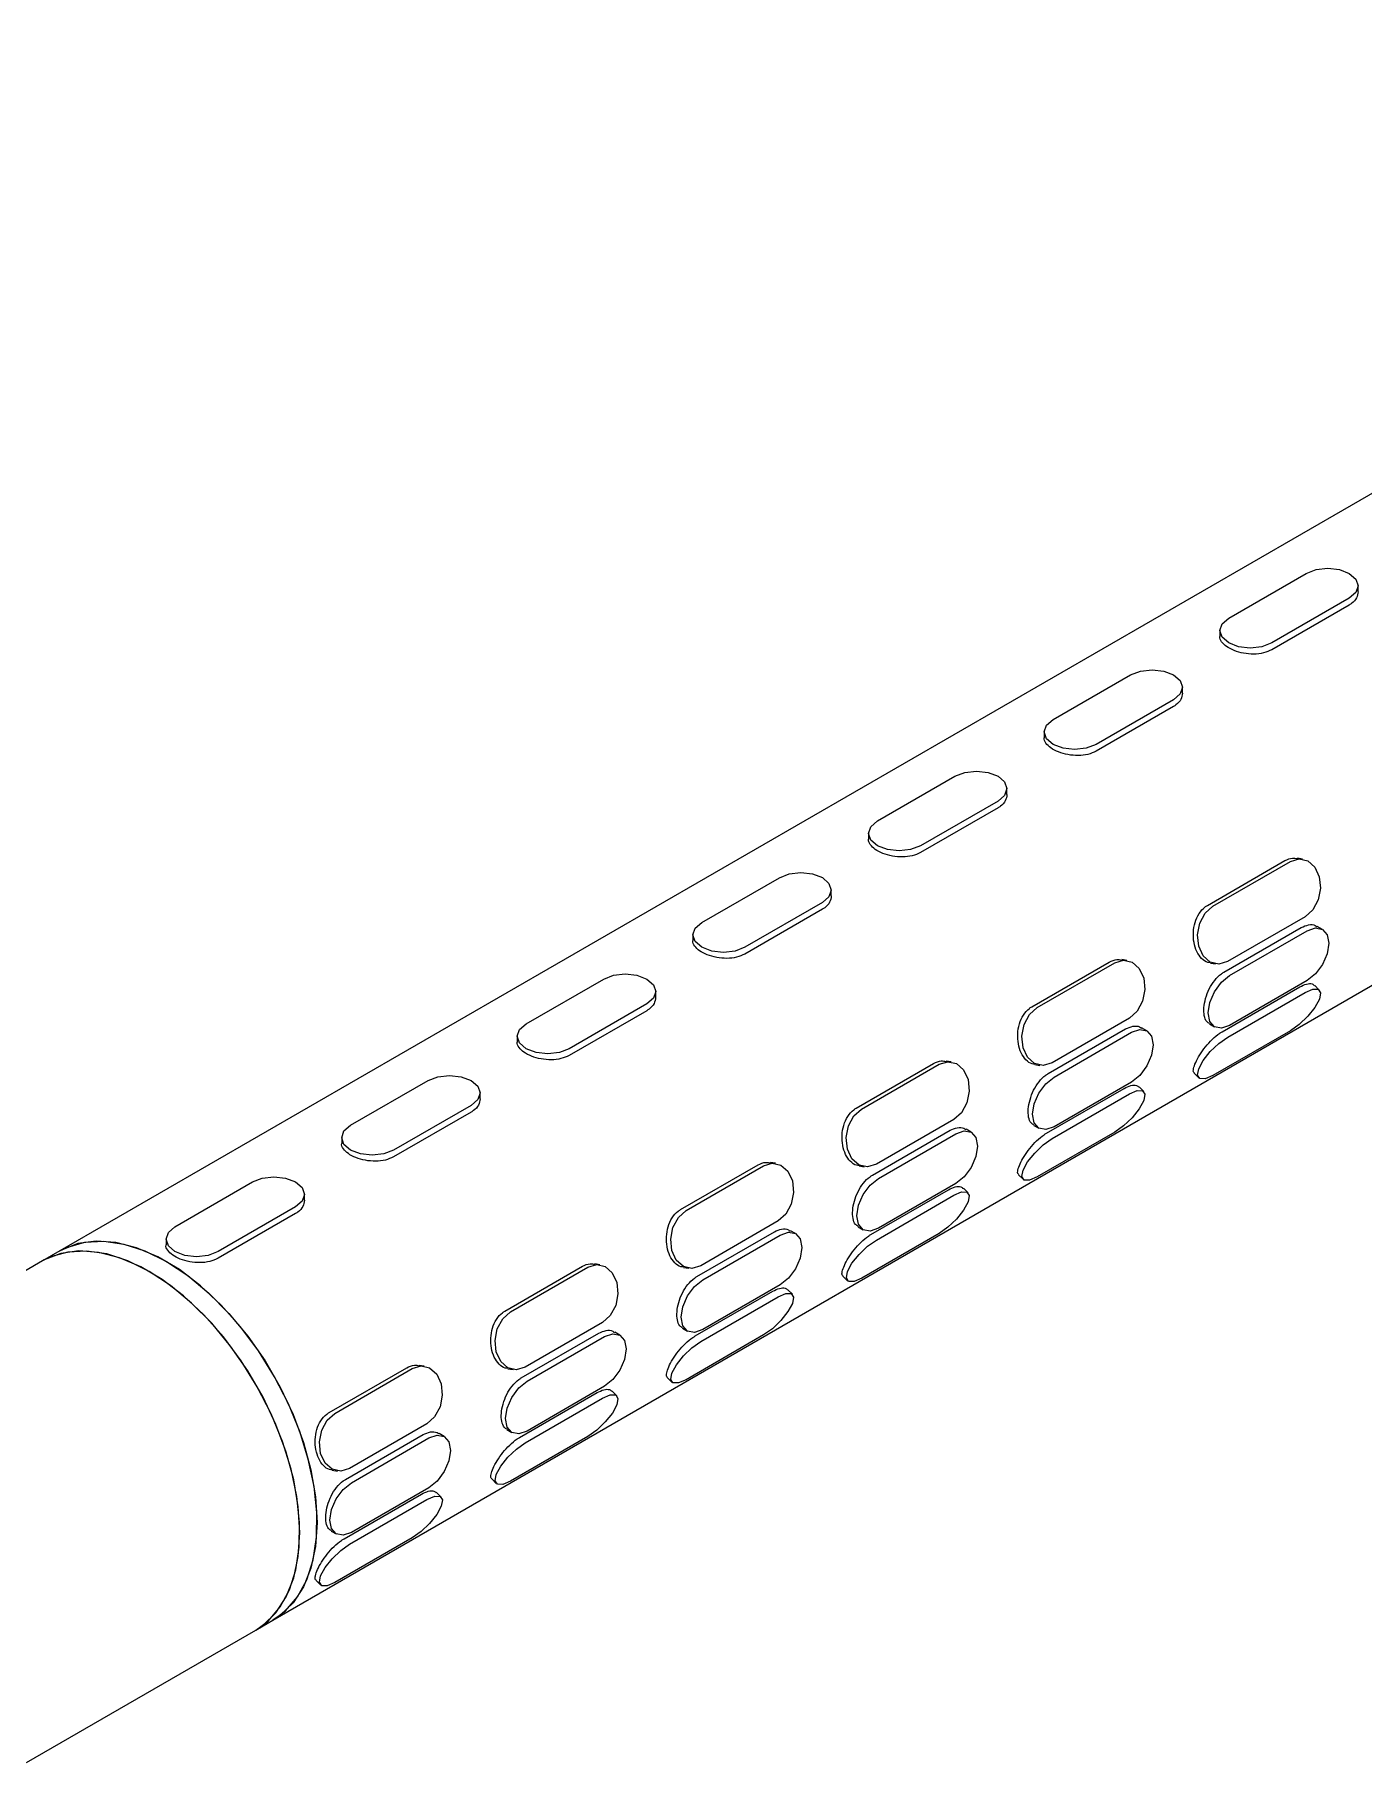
# Model space of a CAD drawing. Extents: x 72 to 1049, y 29 to 427.
# Drawn here: x 287.65 to 309.48, y 204.31 to 232.68 of the extents above; entities that cross this region are included whole.
import ezdxf

# ---------------------------------------------------------------- set-up
doc = ezdxf.new("R2010")
doc.units = 0
doc.header["$LTSCALE"] = 23.1
doc.header["$MEASUREMENT"] = 0
doc.layers.get('0').update_dxf_attribs({"linetype": 'CONTINUOUS'})

msp = doc.modelspace()

# ---------------------------------------------------------------- linework, layer by layer
at = {"color": 7, "linetype": 'Continuous', "lineweight": 25}
for p, q in [((322.66504, 232.67883), (288.06465, 212.70445)), ((291.56436, 206.64211), (326.16476, 226.61649)), ((307.26532, 223.09574), (308.53812, 223.83051)), ((309.39169, 223.53033), (309.39167, 223.6266)), ((309.24522, 223.42249), (307.97243, 222.68772)), ((309.24524, 223.31151), (307.97245, 222.57675)), ((307.11888, 222.89164), (307.1189, 222.79537)), ((304.38033, 221.43027), (305.65312, 222.16504)), ((306.50669, 221.86486), (306.50667, 221.96113)), ((306.36023, 221.75702), (305.08743, 221.02225)), ((306.36025, 221.64604), (305.08746, 220.91127)), ((304.23388, 221.22616), (304.2339, 221.1299)), ((301.49533, 219.7648), (302.76812, 220.49957)), ((303.6217, 220.19939), (303.62168, 220.29565)), ((303.47523, 220.09155), (302.20244, 219.35678)), ((303.47525, 219.98057), (302.20246, 219.2458)), ((301.34889, 219.56069), (301.3489, 219.46442)), ((306.91504, 218.37921), (308.18783, 219.11398)), ((307.00533, 218.36506), (308.27812, 219.09983)), ((308.47652, 219.14033), (308.39285, 219.15344)), ((298.61034, 218.09933), (299.88313, 218.83409)), ((300.7367, 218.53391), (300.73668, 218.63018)), ((300.59023, 218.42607), (299.31744, 217.69131)), ((300.59026, 218.31509), (299.31746, 217.58033)), ((307.18387, 217.28128), (308.45666, 218.01605)), ((308.52012, 218.19289), (307.24732, 217.45813)), ((307.27996, 217.22583), (308.55275, 217.9606)), ((308.80273, 217.98535), (308.7193, 218.03349)), ((298.46389, 217.89522), (298.46391, 217.79895)), ((304.03004, 216.71374), (305.30283, 217.4485)), ((304.12033, 216.69959), (305.39313, 217.43436)), ((305.59152, 217.47486), (305.50785, 217.48797)), ((306.96525, 217.43073), (307.04893, 217.41762)), ((295.72534, 216.43385), (296.99813, 217.16862)), ((308.55291, 217.14396), (307.28012, 216.4092)), ((308.75259, 216.9894), (308.67705, 217.06473)), ((297.8517, 216.86844), (297.85169, 216.96471)), ((307.15726, 216.30458), (308.43005, 217.03934)), ((307.24757, 216.21452), (308.52036, 216.94928)), ((297.70524, 216.7606), (296.43245, 216.02583)), ((297.70526, 216.64962), (296.43247, 215.91485)), ((305.63512, 216.52742), (304.36233, 215.79265)), ((295.57889, 216.22975), (295.57891, 216.13348)), ((304.29887, 215.61581), (305.57166, 216.35057)), ((304.39497, 215.56036), (305.66776, 216.29512)), ((305.91773, 216.31988), (305.8343, 216.36802)), ((306.94672, 216.43258), (307.03015, 216.38444)), ((308.27867, 216.32145), (307.00587, 215.58668)), ((301.14505, 215.04826), (302.41784, 215.78303)), ((301.23534, 215.03412), (302.50813, 215.76888)), ((302.70653, 215.80939), (302.62286, 215.8225)), ((304.08026, 215.76526), (304.16393, 215.75215)), ((292.84034, 214.76838), (294.11314, 215.50315)), ((304.27227, 214.6391), (305.54506, 215.37387)), ((305.66792, 215.47849), (304.39513, 214.74372)), ((305.86759, 215.32393), (305.79206, 215.39925)), ((306.69811, 215.62189), (306.77365, 215.54657)), ((294.82024, 215.09513), (293.54745, 214.36036)), ((294.96671, 215.20297), (294.96669, 215.29924)), ((304.36257, 214.54904), (305.63536, 215.28381)), ((294.82027, 214.98415), (293.54747, 214.24938)), ((302.75013, 214.86195), (301.47733, 214.12718)), ((292.6939, 214.56427), (292.69392, 214.46801)), ((301.41388, 213.95033), (302.68667, 214.6851)), ((301.50997, 213.89488), (302.78276, 214.62965)), ((303.03274, 214.65441), (302.94931, 214.70255)), ((304.06172, 214.76711), (304.14515, 214.71897)), ((305.39367, 214.65598), (304.12088, 213.92121)), ((298.26005, 213.38279), (299.53284, 214.11756)), ((298.35034, 213.36864), (299.62313, 214.10341)), ((299.82153, 214.14392), (299.73786, 214.15703)), ((301.19526, 214.09979), (301.27893, 214.08668)), ((303.81312, 213.95642), (303.88865, 213.88109)), ((289.95535, 213.10291), (291.22814, 213.83768)), ((301.38727, 212.97363), (302.66006, 213.7084)), ((302.78292, 213.81302), (301.51013, 213.07825)), ((302.9826, 213.65845), (302.90706, 213.73378)), ((291.93525, 213.42966), (290.66246, 212.69489)), ((292.08171, 213.5375), (292.08169, 213.63376)), ((301.47758, 212.88357), (302.75037, 213.61834)), ((291.93527, 213.31868), (290.66248, 212.58391)), ((299.86513, 213.19648), (298.59234, 212.46171)), ((301.17673, 213.10163), (301.26016, 213.05349)), ((289.8089, 212.8988), (289.80892, 212.80253)), ((298.52888, 212.28486), (299.80167, 213.01963)), ((298.62497, 212.22941), (299.89777, 212.96418)), ((300.14774, 212.98894), (300.06431, 213.03708)), ((302.50867, 212.9905), (301.23588, 212.25574)), ((287.7818, 212.54117), (276.75094, 206.17318)), ((288.06465, 212.70445), (287.7818, 212.54117)), ((295.37505, 211.71732), (296.64785, 212.45209)), ((295.46535, 211.70317), (296.73814, 212.43794)), ((296.93654, 212.47844), (296.85287, 212.49155)), ((298.31027, 212.43431), (298.39394, 212.4212)), ((300.92812, 212.29095), (301.00366, 212.21562)), ((298.50227, 211.30816), (299.77507, 212.04293)), ((298.59258, 211.2181), (299.86537, 211.95286)), ((299.89793, 212.14755), (298.62513, 211.41278)), ((300.0976, 211.99298), (300.02207, 212.06831)), ((296.98013, 211.531), (295.70734, 210.79624)), ((298.29173, 211.43616), (298.37516, 211.38802)), ((295.64388, 210.61939), (296.91668, 211.35416)), ((295.73998, 210.56394), (297.01277, 211.29871)), ((297.26275, 211.32346), (297.17932, 211.3716)), ((299.62368, 211.32503), (298.35089, 210.59026)), ((294.05154, 210.81297), (293.96787, 210.82608)), ((292.49006, 210.05185), (293.76285, 210.78661)), ((292.58035, 210.0377), (293.85314, 210.77247)), ((295.42527, 210.76884), (295.50894, 210.75573)), ((298.04313, 210.62548), (298.11866, 210.55015)), ((295.61728, 209.64269), (296.89007, 210.37745)), ((295.70759, 209.55262), (296.98038, 210.28739)), ((297.01293, 210.48207), (295.74014, 209.74731)), ((297.2126, 210.32751), (297.13707, 210.40284)), ((292.75889, 208.95392), (294.03168, 209.68868)), ((294.09514, 209.86553), (292.82235, 209.13076)), ((294.37775, 209.65799), (294.29432, 209.70613)), ((295.40674, 209.77069), (295.49016, 209.72255)), ((292.85498, 208.89847), (294.12778, 209.63323)), ((296.73868, 209.65956), (295.46589, 208.92479)), ((292.54028, 209.10337), (292.62395, 209.09026)), ((295.15813, 208.96), (295.23366, 208.88468)), ((292.73228, 207.97721), (294.00508, 208.71198)), ((292.82259, 207.88715), (294.09538, 208.62192)), ((294.12794, 208.8166), (292.85514, 208.08183)), ((294.32761, 208.66204), (294.25208, 208.73736)), ((292.52174, 208.10522), (292.60517, 208.05708)), ((293.85369, 207.99409), (292.5809, 207.25932)), ((292.27314, 207.29453), (292.34867, 207.2192)), ((291.28152, 206.47882), (291.56436, 206.64211)), ((287.51623, 204.30517), (291.28152, 206.47882))]:
    msp.add_line(p, q, dxfattribs=at)
at = {"color": 7, "linetype": 'Continuous', "lineweight": 25, "flags": 128}
for points in [[(308.53812, 223.83051), (308.70033, 223.89309), (308.89167, 223.91508), (309.08301, 223.89314), (309.24522, 223.8306), (309.35361, 223.737), (309.39167, 223.62657), (309.35361, 223.51613), (309.24522, 223.42249)], [(307.97243, 222.68772), (307.81022, 222.62515), (307.61888, 222.60316), (307.42753, 222.6251), (307.26532, 222.68763), (307.15694, 222.78124), (307.11888, 222.89167), (307.15694, 223.00211), (307.26532, 223.09574)], [(305.65312, 222.16504), (305.81533, 222.22762), (306.00667, 222.24961), (306.19801, 222.22767), (306.36023, 222.16513), (306.46861, 222.07152), (306.50667, 221.96109), (306.46861, 221.85065), (306.36023, 221.75702)], [(305.08743, 221.02225), (304.92522, 220.95967), (304.73388, 220.93768), (304.54254, 220.95962), (304.38033, 221.02216), (304.27194, 221.11577), (304.23388, 221.2262), (304.27194, 221.33664), (304.38033, 221.43027)], [(302.76812, 220.49957), (302.93034, 220.56214), (303.12168, 220.58413), (303.31302, 220.56219), (303.47523, 220.49966), (303.58362, 220.40605), (303.62168, 220.29562), (303.58362, 220.18518), (303.47523, 220.09155)], [(302.20244, 219.35678), (302.04023, 219.2942), (301.84889, 219.27221), (301.65754, 219.29415), (301.49533, 219.35669), (301.38695, 219.45029), (301.34889, 219.56072), (301.38695, 219.67116), (301.49533, 219.7648)], [(308.27812, 219.09983), (308.42263, 219.14342), (308.56356, 219.11133), (308.67946, 219.00846), (308.75267, 218.85046), (308.77206, 218.66139), (308.73468, 218.47003), (308.64621, 218.30552), (308.52012, 218.19289)], [(299.88313, 218.83409), (300.04534, 218.89667), (300.23668, 218.91866), (300.42802, 218.89672), (300.59023, 218.83419), (300.69862, 218.74058), (300.73668, 218.63015), (300.69862, 218.51971), (300.59023, 218.42607)], [(307.24732, 217.45813), (307.10281, 217.41454), (306.96188, 217.44662), (306.84599, 217.54949), (306.77277, 217.70749), (306.75338, 217.89656), (306.79077, 218.08792), (306.87924, 218.25244), (307.00533, 218.36506)], [(299.31744, 217.69131), (299.15523, 217.62873), (298.96389, 217.60674), (298.77255, 217.62868), (298.61034, 217.69121), (298.50195, 217.78482), (298.46389, 217.89525), (298.50195, 218.00569), (298.61034, 218.09933)], [(308.55275, 217.9606), (308.68806, 218.00762), (308.80278, 217.98533), (308.87944, 217.8971), (308.90639, 217.75638), (308.8795, 217.58459), (308.80289, 217.40788), (308.68821, 217.25315), (308.55291, 217.14396)], [(305.39313, 217.43436), (305.53764, 217.47794), (305.67857, 217.44586), (305.79446, 217.34299), (305.86768, 217.18499), (305.88707, 216.99592), (305.84968, 216.80456), (305.76121, 216.64005), (305.63512, 216.52742)], [(296.99813, 217.16862), (297.16034, 217.2312), (297.35169, 217.25319), (297.54303, 217.23125), (297.70524, 217.16871), (297.81363, 217.07511), (297.85169, 216.96468), (297.81363, 216.85424), (297.70524, 216.7606)], [(307.28012, 216.4092), (307.14482, 216.36217), (307.0301, 216.38447), (306.95343, 216.47269), (306.92649, 216.61341), (306.95337, 216.7852), (307.02998, 216.96191), (307.14467, 217.11664), (307.27996, 217.22583)], [(308.52036, 216.94928), (308.64646, 217.00349), (308.73496, 217.00166), (308.7724, 216.94406), (308.75307, 216.83947), (308.67991, 216.7038), (308.56406, 216.55771), (308.42316, 216.42345), (308.27867, 216.32145)], [(304.36233, 215.79265), (304.21782, 215.74907), (304.07689, 215.78115), (303.96099, 215.88402), (303.88778, 216.04202), (303.86839, 216.23109), (303.90577, 216.42245), (303.99424, 216.58696), (304.12033, 216.69959)], [(296.43245, 216.02583), (296.27024, 215.96326), (296.07889, 215.94127), (295.88755, 215.96321), (295.72534, 216.02574), (295.61695, 216.11935), (295.57889, 216.22978), (295.61695, 216.34022), (295.72534, 216.43385)], [(305.66776, 216.29512), (305.80306, 216.34215), (305.91778, 216.31985), (305.99445, 216.23163), (306.02139, 216.09091), (305.99451, 215.91912), (305.91789, 215.74241), (305.80321, 215.58768), (305.66792, 215.47849)], [(307.00587, 215.58668), (306.87977, 215.53247), (306.79127, 215.5343), (306.75383, 215.5919), (306.77317, 215.6965), (306.84633, 215.83216), (306.96217, 215.97825), (307.10307, 216.11251), (307.24757, 216.21452)], [(302.50813, 215.76888), (302.65264, 215.81247), (302.79357, 215.78039), (302.90946, 215.67752), (302.98268, 215.51952), (303.00207, 215.33045), (302.96469, 215.13909), (302.87621, 214.97457), (302.75013, 214.86195)], [(294.11314, 215.50315), (294.27535, 215.56573), (294.46669, 215.58772), (294.65803, 215.56578), (294.82024, 215.50324), (294.92863, 215.40963), (294.96669, 215.2992), (294.92863, 215.18876), (294.82024, 215.09513)], [(304.39513, 214.74372), (304.25982, 214.6967), (304.1451, 214.71899), (304.06844, 214.80722), (304.04149, 214.94794), (304.06837, 215.11973), (304.14499, 215.29644), (304.25967, 215.45117), (304.39497, 215.56036)], [(305.63536, 215.28381), (305.76146, 215.33802), (305.84997, 215.33619), (305.8874, 215.27859), (305.86807, 215.174), (305.79491, 215.03833), (305.67907, 214.89224), (305.53817, 214.75798), (305.39367, 214.65598)], [(301.47733, 214.12718), (301.33282, 214.08359), (301.19189, 214.11568), (301.076, 214.21855), (301.00278, 214.37655), (300.98339, 214.56562), (301.02078, 214.75698), (301.10925, 214.92149), (301.23534, 215.03412)], [(293.54745, 214.36036), (293.38524, 214.29778), (293.1939, 214.27579), (293.00256, 214.29773), (292.84034, 214.36027), (292.73196, 214.45388), (292.6939, 214.56431), (292.73196, 214.67474), (292.84034, 214.76838)], [(302.78276, 214.62965), (302.91807, 214.67668), (303.03279, 214.65438), (303.10945, 214.56616), (303.1364, 214.42544), (303.10951, 214.25364), (303.0329, 214.07693), (302.91822, 213.92221), (302.78292, 213.81302)], [(304.12088, 213.92121), (303.99478, 213.867), (303.90627, 213.86883), (303.86884, 213.92643), (303.88817, 214.03102), (303.96133, 214.16669), (304.07718, 214.31278), (304.21807, 214.44704), (304.36257, 214.54904)], [(299.62313, 214.10341), (299.76764, 214.147), (299.90857, 214.11492), (300.02447, 214.01204), (300.09769, 213.85405), (300.11708, 213.66498), (300.07969, 213.47362), (299.99122, 213.3091), (299.86513, 213.19648)], [(291.22814, 213.83768), (291.39035, 213.90025), (291.58169, 213.92224), (291.77304, 213.9003), (291.93525, 213.83777), (292.04363, 213.74416), (292.08169, 213.63373), (292.04363, 213.52329), (291.93525, 213.42966)], [(301.51013, 213.07825), (301.37482, 213.03123), (301.26011, 213.05352), (301.18344, 213.14175), (301.1565, 213.28247), (301.18338, 213.45426), (301.25999, 213.63097), (301.37468, 213.7857), (301.50997, 213.89488)], [(302.75037, 213.61834), (302.87647, 213.67255), (302.96497, 213.67072), (303.00241, 213.61312), (302.98308, 213.50852), (302.90992, 213.37286), (302.79407, 213.22677), (302.65317, 213.09251), (302.50867, 212.9905)], [(290.66246, 212.69489), (290.50024, 212.63231), (290.3089, 212.61032), (290.11756, 212.63226), (289.95535, 212.6948), (289.84696, 212.7884), (289.8089, 212.89883), (289.84696, 213.00927), (289.95535, 213.10291)], [(298.59234, 212.46171), (298.44783, 212.41812), (298.3069, 212.4502), (298.191, 212.55308), (298.11779, 212.71107), (298.0984, 212.90015), (298.13578, 213.0915), (298.22425, 213.25602), (298.35034, 213.36864)], [(291.56436, 206.64211), (291.7732, 206.79564), (291.96856, 207.02254), (292.12006, 207.3034), (292.22463, 207.6325), (292.28014, 208.00315), (292.28545, 208.4078), (292.24046, 208.83821), (292.14609, 209.28561), (292.00425, 209.74091), (291.81783, 210.19483), (291.59064, 210.63814), (291.32728, 211.0618), (291.03313, 211.4572), (290.71417, 211.81628), (290.3769, 212.13174), (290.02818, 212.39714), (289.67511, 212.6071), (289.32488, 212.75734), (288.98461, 212.84479), (288.66124, 212.86768), (288.36134, 212.82554), (288.09103, 212.71923), (288.06465, 212.70445)], [(288.06465, 212.70445), (288.19338, 212.76856), (288.47601, 212.84983), (288.78589, 212.86644), (289.11671, 212.81805), (289.46174, 212.70564), (289.81394, 212.53149), (290.16616, 212.29916), (290.51122, 212.01338), (290.84209, 211.67996), (291.15205, 211.30569), (291.43478, 210.89819), (291.68452, 210.46575), (291.8962, 210.01718), (292.0655, 209.56161), (292.18897, 209.10831), (292.26411, 208.66651), (292.28938, 208.24521), (292.26427, 207.85298), (292.18929, 207.4978), (292.06596, 207.18691), (291.8968, 206.92664), (291.68526, 206.72228), (291.56436, 206.64211)], [(299.89777, 212.96418), (300.03307, 213.0112), (300.14779, 212.98891), (300.22446, 212.90068), (300.2514, 212.75996), (300.22452, 212.58817), (300.1479, 212.41146), (300.03322, 212.25673), (299.89793, 212.14755)], [(301.23588, 212.25574), (301.10978, 212.20153), (301.02128, 212.20336), (300.98384, 212.26096), (301.00318, 212.36555), (301.07634, 212.50122), (301.19218, 212.6473), (301.33308, 212.78157), (301.47758, 212.88357)], [(291.28152, 206.47882), (291.49036, 206.63236), (291.68571, 206.85926), (291.83722, 207.14012), (291.94179, 207.46922), (291.99729, 207.83987), (292.00261, 208.24452), (291.95762, 208.67492), (291.86324, 209.12233), (291.72141, 209.57763), (291.53499, 210.03155), (291.30779, 210.47486), (291.04444, 210.89852), (290.75029, 211.29392), (290.43133, 211.653), (290.09406, 211.96845), (289.74534, 212.23386), (289.39227, 212.44382), (289.04203, 212.59406), (288.70177, 212.68151), (288.3784, 212.7044), (288.0785, 212.66226), (287.80819, 212.55595), (287.7818, 212.54117)], [(292.00653, 208.08128), (291.98134, 208.50254), (291.90629, 208.94431), (291.78289, 209.3976), (291.61366, 209.85318), (291.40205, 210.30177), (291.15236, 210.73424), (290.86968, 211.14179), (290.55976, 211.51612), (290.22891, 211.84961), (289.88387, 212.13547), (289.53166, 212.36789), (289.17945, 212.54213), (288.83441, 212.65464), (288.50356, 212.70313), (288.19364, 212.68663), (287.91096, 212.60545), (287.7818, 212.54117)], [(296.73814, 212.43794), (296.88265, 212.48153), (297.02358, 212.44944), (297.13947, 212.34657), (297.21269, 212.18857), (297.23208, 211.9995), (297.19469, 211.80814), (297.10622, 211.64363), (296.98013, 211.531)], [(298.62513, 211.41278), (298.48983, 211.36575), (298.37511, 211.38805), (298.29844, 211.47627), (298.2715, 211.61699), (298.29838, 211.78879), (298.375, 211.9655), (298.48968, 212.12022), (298.62497, 212.22941)], [(299.86537, 211.95286), (299.99147, 212.00708), (300.07998, 212.00524), (300.11741, 211.94764), (300.09808, 211.84305), (300.02492, 211.70738), (299.90907, 211.5613), (299.76818, 211.42703), (299.62368, 211.32503)], [(295.70734, 210.79624), (295.56283, 210.75265), (295.4219, 210.78473), (295.30601, 210.8876), (295.23279, 211.0456), (295.2134, 211.23467), (295.25079, 211.42603), (295.33926, 211.59055), (295.46535, 211.70317)], [(297.01277, 211.29871), (297.14808, 211.34573), (297.26279, 211.32344), (297.33946, 211.23521), (297.3664, 211.09449), (297.33952, 210.9227), (297.26291, 210.74599), (297.14822, 210.59126), (297.01293, 210.48207)], [(298.35089, 210.59026), (298.22479, 210.53605), (298.13628, 210.53789), (298.09885, 210.59548), (298.11818, 210.70008), (298.19134, 210.83575), (298.30719, 210.98183), (298.44808, 211.1161), (298.59258, 211.2181)], [(293.85314, 210.77247), (293.99765, 210.81605), (294.13858, 210.78397), (294.25448, 210.6811), (294.32769, 210.5231), (294.34709, 210.33403), (294.3097, 210.14267), (294.22123, 209.97816), (294.09514, 209.86553)], [(295.74014, 209.74731), (295.60483, 209.70028), (295.49012, 209.72258), (295.41345, 209.8108), (295.38651, 209.95152), (295.41339, 210.12331), (295.49, 210.30002), (295.60469, 210.45475), (295.73998, 210.56394)], [(296.98038, 210.28739), (297.10648, 210.3416), (297.19498, 210.33977), (297.23242, 210.28217), (297.21308, 210.17758), (297.13992, 210.04191), (297.02408, 209.89582), (296.88318, 209.76156), (296.73868, 209.65956)], [(292.82235, 209.13076), (292.67784, 209.08718), (292.53691, 209.11926), (292.42101, 209.22213), (292.34779, 209.38013), (292.3284, 209.5692), (292.36579, 209.76056), (292.45426, 209.92507), (292.58035, 210.0377)], [(294.12778, 209.63323), (294.26308, 209.68026), (294.3778, 209.65796), (294.45447, 209.56974), (294.48141, 209.42902), (294.45453, 209.25723), (294.37791, 209.08052), (294.26323, 208.92579), (294.12794, 208.8166)], [(295.46589, 208.92479), (295.33979, 208.87058), (295.25129, 208.87241), (295.21385, 208.93001), (295.23318, 209.03461), (295.30634, 209.17027), (295.42219, 209.31636), (295.56309, 209.45062), (295.70759, 209.55262)], [(292.85514, 208.08183), (292.71984, 208.03481), (292.60512, 208.0571), (292.52845, 208.14533), (292.50151, 208.28605), (292.52839, 208.45784), (292.60501, 208.63455), (292.71969, 208.78928), (292.85498, 208.89847)], [(294.09538, 208.62192), (294.22148, 208.67613), (294.30999, 208.6743), (294.34742, 208.6167), (294.32809, 208.5121), (294.25493, 208.37644), (294.13908, 208.23035), (293.99819, 208.09609), (293.85369, 207.99409)], [(291.28152, 206.47882), (291.40205, 206.55872), (291.61366, 206.76299), (291.78289, 207.02318), (291.90629, 207.33399), (291.98134, 207.6891), (292.00653, 208.08128)], [(292.5809, 207.25932), (292.4548, 207.20511), (292.36629, 207.20694), (292.32886, 207.26454), (292.34819, 207.36913), (292.42135, 207.5048), (292.53719, 207.65089), (292.67809, 207.78515), (292.82259, 207.88715)]]:
    msp.add_lwpolyline(points, dxfattribs=at)
at = {"color": 7, "linetype": 'Continuous', "lineweight": 25}
for points, knots in [([(309.39123, 223.53037), (309.38605, 223.49525), (309.37559, 223.42439), (309.30952, 223.35186), (309.25829, 223.3197), (309.24524, 223.31151)], [0, 0, 0, 0, 0.42287365, 0.85304455, 1, 1, 1, 1]), ([(307.97245, 222.57675), (307.92905, 222.55682), (307.84226, 222.51698), (307.67668, 222.50012), (307.50688, 222.51521), (307.34888, 222.56028), (307.22003, 222.62706), (307.14281, 222.70715), (307.1099, 222.76581), (307.1192, 222.79485), (307.11935, 222.79533)], [0, 0, 0, 0, 0.14219434, 0.28435336, 0.42742746, 0.57111197, 0.71380958, 0.85547733, 0.99764592, 1, 1, 1, 1]), ([(306.50624, 221.8649), (306.50105, 221.82977), (306.4906, 221.75891), (306.42453, 221.68639), (306.37329, 221.65423), (306.36025, 221.64604)], [0, 0, 0, 0, 0.42287365, 0.85304455, 1, 1, 1, 1]), ([(305.08746, 220.91127), (305.04406, 220.89135), (304.95727, 220.8515), (304.79168, 220.83465), (304.62188, 220.84974), (304.46388, 220.89481), (304.33503, 220.96159), (304.25782, 221.04168), (304.2249, 221.10034), (304.2342, 221.12938), (304.23436, 221.12985)], [0, 0, 0, 0, 0.14219434, 0.28435336, 0.42742746, 0.57111197, 0.71380958, 0.85547733, 0.99764592, 1, 1, 1, 1]), ([(303.62124, 220.19943), (303.61606, 220.1643), (303.6056, 220.09344), (303.53953, 220.02092), (303.4883, 219.98876), (303.47525, 219.98057)], [0, 0, 0, 0, 0.42287365, 0.85304455, 1, 1, 1, 1]), ([(302.20246, 219.2458), (302.15906, 219.22588), (302.07227, 219.18603), (301.90668, 219.16917), (301.73689, 219.18427), (301.57889, 219.22933), (301.45004, 219.29611), (301.37282, 219.3762), (301.3399, 219.43487), (301.34921, 219.46391), (301.34936, 219.46438)], [0, 0, 0, 0, 0.14219434, 0.28435336, 0.42742746, 0.57111197, 0.71380958, 0.85547733, 0.99764592, 1, 1, 1, 1]), ([(308.18783, 219.11398), (308.22935, 219.13359), (308.29606, 219.16512), (308.36569, 219.15185), (308.39199, 219.14683)], [0, 0, 0, 0, 0.6223167, 1, 1, 1, 1]), ([(300.73624, 218.53396), (300.73106, 218.49883), (300.7206, 218.42797), (300.65453, 218.35544), (300.6033, 218.32328), (300.59026, 218.31509)], [0, 0, 0, 0, 0.42287365, 0.85304455, 1, 1, 1, 1]), ([(306.96611, 217.43734), (306.9507, 217.43806), (306.89583, 217.44061), (306.81523, 217.50243), (306.73595, 217.61505), (306.68889, 217.76627), (306.6779, 217.93401), (306.70539, 218.10138), (306.77137, 218.24905), (306.84932, 218.33753), (306.9017, 218.37075), (306.91504, 218.37921)], [0, 0, 0, 0, 0.050547497, 0.180011385, 0.310027609, 0.439150818, 0.567342125, 0.695986641, 0.82577524, 0.955636617, 1, 1, 1, 1]), ([(308.45666, 218.01605), (308.49638, 218.03346), (308.5758, 218.06827), (308.6687, 218.06502), (308.70633, 218.03561), (308.71596, 218.02809)], [0, 0, 0, 0, 0.42677828, 0.85345053, 1, 1, 1, 1]), ([(299.31746, 217.58033), (299.27406, 217.5604), (299.18728, 217.52056), (299.02169, 217.5037), (298.85189, 217.5188), (298.69389, 217.56386), (298.56504, 217.63064), (298.48782, 217.71073), (298.45491, 217.7694), (298.46421, 217.79843), (298.46436, 217.79891)], [0, 0, 0, 0, 0.14219434, 0.28435336, 0.42742746, 0.57111197, 0.71380958, 0.85547733, 0.99764592, 1, 1, 1, 1]), ([(305.30283, 217.4485), (305.34435, 217.46812), (305.41107, 217.49964), (305.4807, 217.48637), (305.507, 217.48136)], [0, 0, 0, 0, 0.6223167, 1, 1, 1, 1]), ([(306.95006, 216.43798), (306.93335, 216.44746), (306.89118, 216.47139), (306.85853, 216.56362), (306.85173, 216.69676), (306.88024, 216.85237), (306.9408, 217.01066), (307.03024, 217.1531), (307.11736, 217.23976), (307.17037, 217.27285), (307.18387, 217.28128)], [0, 0, 0, 0, 0.09420531, 0.23782682, 0.38046187, 0.5220675, 0.66417377, 0.80754384, 0.9509943, 1, 1, 1, 1]), ([(308.43005, 217.03934), (308.46852, 217.05793), (308.54545, 217.09508), (308.63246, 217.09857), (308.66111, 217.07168), (308.67303, 217.06049)], [0, 0, 0, 0, 0.368730276, 0.73736895, 1, 1, 1, 1]), ([(297.85125, 216.86848), (297.84607, 216.83336), (297.83561, 216.76249), (297.76954, 216.68997), (297.71831, 216.65781), (297.70526, 216.64962)], [0, 0, 0, 0, 0.42287365, 0.85304455, 1, 1, 1, 1]), ([(304.08112, 215.77187), (304.06571, 215.77259), (304.01084, 215.77514), (303.93024, 215.83695), (303.85095, 215.94957), (303.80389, 216.1008), (303.7929, 216.26854), (303.82039, 216.43591), (303.88638, 216.58358), (303.96433, 216.67206), (304.0167, 216.70528), (304.03004, 216.71374)], [0, 0, 0, 0, 0.0505475, 0.18001138, 0.31002761, 0.43915082, 0.56734213, 0.69598664, 0.82577524, 0.95563662, 1, 1, 1, 1]), ([(305.57166, 216.35057), (305.61138, 216.36798), (305.6908, 216.4028), (305.7837, 216.39955), (305.82134, 216.37014), (305.83096, 216.36262)], [0, 0, 0, 0, 0.42677828, 0.85345053, 1, 1, 1, 1]), ([(306.70214, 215.62613), (306.69775, 215.62813), (306.67825, 215.63702), (306.68291, 215.69463), (306.71592, 215.79429), (306.78459, 215.92101), (306.87921, 216.056), (306.99316, 216.18283), (307.08993, 216.26357), (307.1436, 216.29625), (307.15726, 216.30458)], [0, 0, 0, 0, 0.04408822, 0.19565623, 0.34618319, 0.49562378, 0.6455927, 0.79689535, 0.94828284, 1, 1, 1, 1]), ([(296.43247, 215.91485), (296.38907, 215.89493), (296.30228, 215.85509), (296.13669, 215.83823), (295.96689, 215.85332), (295.8089, 215.89839), (295.68005, 215.96517), (295.60283, 216.04526), (295.56991, 216.10392), (295.57922, 216.13296), (295.57937, 216.13343)], [0, 0, 0, 0, 0.14219434, 0.28435336, 0.42742746, 0.57111197, 0.71380958, 0.85547733, 0.99764592, 1, 1, 1, 1]), ([(302.41784, 215.78303), (302.45936, 215.80265), (302.52607, 215.83417), (302.5957, 215.8209), (302.622, 215.81589)], [0, 0, 0, 0, 0.6223167, 1, 1, 1, 1]), ([(304.06507, 214.77251), (304.04836, 214.78199), (304.00618, 214.80592), (303.97353, 214.89815), (303.96674, 215.03129), (303.99524, 215.1869), (304.0558, 215.34519), (304.14525, 215.48762), (304.23237, 215.57429), (304.28537, 215.60738), (304.29887, 215.61581)], [0, 0, 0, 0, 0.09420531, 0.23782682, 0.38046187, 0.5220675, 0.66417377, 0.80754384, 0.9509943, 1, 1, 1, 1]), ([(305.54506, 215.37387), (305.58353, 215.39245), (305.66045, 215.42961), (305.74747, 215.4331), (305.77612, 215.40621), (305.78803, 215.39502)], [0, 0, 0, 0, 0.36873028, 0.73736895, 1, 1, 1, 1]), ([(294.96625, 215.20301), (294.96107, 215.16788), (294.95061, 215.09702), (294.88454, 215.0245), (294.83331, 214.99234), (294.82027, 214.98415)], [0, 0, 0, 0, 0.42287365, 0.85304455, 1, 1, 1, 1]), ([(301.19612, 214.1064), (301.18071, 214.10712), (301.12584, 214.10967), (301.04524, 214.17148), (300.96596, 214.2841), (300.9189, 214.43533), (300.9079, 214.60306), (300.9354, 214.77044), (301.00138, 214.91811), (301.07933, 215.00659), (301.13171, 215.03981), (301.14505, 215.04826)], [0, 0, 0, 0, 0.0505475, 0.18001138, 0.31002761, 0.43915082, 0.56734213, 0.69598664, 0.82577524, 0.95563662, 1, 1, 1, 1]), ([(302.68667, 214.6851), (302.72638, 214.70251), (302.80581, 214.73733), (302.89871, 214.73407), (302.93634, 214.70466), (302.94596, 214.69715)], [0, 0, 0, 0, 0.42677828, 0.85345053, 1, 1, 1, 1]), ([(303.81714, 213.96066), (303.81275, 213.96266), (303.79325, 213.97154), (303.79792, 214.02916), (303.83093, 214.12882), (303.89959, 214.25553), (303.99421, 214.39053), (304.10816, 214.51736), (304.20493, 214.59809), (304.2586, 214.63078), (304.27227, 214.6391)], [0, 0, 0, 0, 0.044088221, 0.195656228, 0.346183192, 0.49562378, 0.6455927, 0.796895351, 0.948282842, 1, 1, 1, 1]), ([(293.54747, 214.24938), (293.50407, 214.22946), (293.41728, 214.18961), (293.2517, 214.17276), (293.0819, 214.18785), (292.9239, 214.23292), (292.79505, 214.2997), (292.71783, 214.37979), (292.68492, 214.43845), (292.69422, 214.46749), (292.69437, 214.46796)], [0, 0, 0, 0, 0.14219434, 0.28435336, 0.42742746, 0.57111197, 0.71380958, 0.85547733, 0.99764592, 1, 1, 1, 1]), ([(299.53284, 214.11756), (299.57436, 214.13718), (299.64108, 214.1687), (299.71071, 214.15543), (299.73701, 214.15042)], [0, 0, 0, 0, 0.6223167, 1, 1, 1, 1]), ([(301.18007, 213.10704), (301.16336, 213.11652), (301.12119, 213.14045), (301.08854, 213.23268), (301.08174, 213.36582), (301.11025, 213.52143), (301.1708, 213.67971), (301.26025, 213.82215), (301.34737, 213.90881), (301.40038, 213.94191), (301.41388, 213.95033)], [0, 0, 0, 0, 0.09420531, 0.23782682, 0.38046187, 0.5220675, 0.66417377, 0.80754384, 0.9509943, 1, 1, 1, 1]), ([(302.66006, 213.7084), (302.69853, 213.72698), (302.77546, 213.76414), (302.86247, 213.76763), (302.89112, 213.74073), (302.90304, 213.72955)], [0, 0, 0, 0, 0.36873028, 0.73736895, 1, 1, 1, 1]), ([(292.08126, 213.53754), (292.07607, 213.50241), (292.06562, 213.43155), (291.99955, 213.35903), (291.94832, 213.32687), (291.93527, 213.31868)], [0, 0, 0, 0, 0.42287365, 0.85304455, 1, 1, 1, 1]), ([(298.31113, 212.44093), (298.29572, 212.44164), (298.24085, 212.4442), (298.16025, 212.50601), (298.08096, 212.61863), (298.0339, 212.76985), (298.02291, 212.93759), (298.0504, 213.10497), (298.11638, 213.25264), (298.19434, 213.34112), (298.24671, 213.37433), (298.26005, 213.38279)], [0, 0, 0, 0, 0.050547497, 0.180011385, 0.310027609, 0.439150818, 0.567342125, 0.695986641, 0.82577524, 0.955636617, 1, 1, 1, 1]), ([(290.66248, 212.58391), (290.61908, 212.56399), (290.53229, 212.52414), (290.3667, 212.50728), (290.1969, 212.52238), (290.0389, 212.56744), (289.91006, 212.63422), (289.83284, 212.71431), (289.79992, 212.77298), (289.80923, 212.80202), (289.80938, 212.80249)], [0, 0, 0, 0, 0.14219434, 0.28435336, 0.42742746, 0.57111197, 0.71380958, 0.85547733, 0.99764592, 1, 1, 1, 1]), ([(299.80167, 213.01963), (299.84139, 213.03704), (299.92081, 213.07185), (300.01371, 213.0686), (300.05135, 213.03919), (300.06097, 213.03167)], [0, 0, 0, 0, 0.42677828, 0.85345053, 1, 1, 1, 1]), ([(300.93215, 212.29518), (300.92775, 212.29718), (300.90826, 212.30607), (300.91292, 212.36369), (300.94593, 212.46335), (301.0146, 212.59006), (301.10922, 212.72506), (301.22317, 212.85188), (301.31994, 212.93262), (301.3736, 212.96531), (301.38727, 212.97363)], [0, 0, 0, 0, 0.044088221, 0.195656228, 0.346183192, 0.49562378, 0.6455927, 0.796895351, 0.948282842, 1, 1, 1, 1]), ([(296.64785, 212.45209), (296.68937, 212.4717), (296.75608, 212.50322), (296.82571, 212.48996), (296.85201, 212.48494)], [0, 0, 0, 0, 0.6223167, 1, 1, 1, 1]), ([(298.29507, 211.44157), (298.27837, 211.45104), (298.23619, 211.47497), (298.20354, 211.56721), (298.19675, 211.70034), (298.22525, 211.85596), (298.28581, 212.01424), (298.37526, 212.15668), (298.46238, 212.24334), (298.51538, 212.27643), (298.52888, 212.28486)], [0, 0, 0, 0, 0.09420531, 0.23782682, 0.38046187, 0.5220675, 0.66417377, 0.80754384, 0.9509943, 1, 1, 1, 1]), ([(299.77507, 212.04293), (299.81354, 212.06151), (299.89046, 212.09866), (299.97748, 212.10215), (300.00612, 212.07526), (300.01804, 212.06407)], [0, 0, 0, 0, 0.36873028, 0.73736895, 1, 1, 1, 1]), ([(295.42613, 210.77545), (295.41072, 210.77617), (295.35585, 210.77872), (295.27525, 210.84054), (295.19596, 210.95316), (295.14891, 211.10438), (295.13791, 211.27212), (295.16541, 211.43949), (295.23139, 211.58716), (295.30934, 211.67564), (295.36172, 211.70886), (295.37505, 211.71732)], [0, 0, 0, 0, 0.050547497, 0.180011385, 0.310027609, 0.439150818, 0.567342125, 0.695986641, 0.82577524, 0.955636617, 1, 1, 1, 1]), ([(296.91668, 211.35416), (296.95639, 211.37157), (297.03582, 211.40638), (297.12872, 211.40313), (297.16635, 211.37372), (297.17597, 211.3662)], [0, 0, 0, 0, 0.42677828, 0.85345053, 1, 1, 1, 1]), ([(298.04715, 210.62971), (298.04276, 210.63171), (298.02326, 210.6406), (298.02792, 210.69821), (298.06093, 210.79787), (298.1296, 210.92459), (298.22422, 211.05958), (298.33817, 211.18641), (298.43494, 211.26715), (298.48861, 211.29984), (298.50227, 211.30816)], [0, 0, 0, 0, 0.044088221, 0.195656228, 0.346183192, 0.49562378, 0.6455927, 0.796895351, 0.948282842, 1, 1, 1, 1]), ([(293.76285, 210.78661), (293.80437, 210.80623), (293.87109, 210.83775), (293.94072, 210.82448), (293.96701, 210.81947)], [0, 0, 0, 0, 0.6223167, 1, 1, 1, 1]), ([(295.41008, 209.77609), (295.39337, 209.78557), (295.35119, 209.8095), (295.31855, 209.90173), (295.31175, 210.03487), (295.34026, 210.19048), (295.40081, 210.34877), (295.49026, 210.49121), (295.57738, 210.57787), (295.63039, 210.61096), (295.64388, 210.61939)], [0, 0, 0, 0, 0.09420531, 0.23782682, 0.38046187, 0.5220675, 0.66417377, 0.80754384, 0.9509943, 1, 1, 1, 1]), ([(296.89007, 210.37745), (296.92854, 210.39603), (297.00547, 210.43319), (297.09248, 210.43668), (297.12113, 210.40979), (297.13305, 210.3986)], [0, 0, 0, 0, 0.36873028, 0.73736895, 1, 1, 1, 1]), ([(292.54113, 209.10998), (292.52573, 209.1107), (292.47086, 209.11325), (292.39025, 209.17506), (292.31097, 209.28768), (292.26391, 209.43891), (292.25292, 209.60665), (292.28041, 209.77402), (292.34639, 209.92169), (292.42435, 210.01017), (292.47672, 210.04339), (292.49006, 210.05185)], [0, 0, 0, 0, 0.050547497, 0.180011385, 0.310027609, 0.439150818, 0.567342125, 0.695986641, 0.82577524, 0.955636617, 1, 1, 1, 1]), ([(294.03168, 209.68868), (294.0714, 209.70609), (294.15082, 209.74091), (294.24372, 209.73766), (294.28136, 209.70825), (294.29098, 209.70073)], [0, 0, 0, 0, 0.42677828, 0.85345053, 1, 1, 1, 1]), ([(295.16216, 208.96424), (295.15776, 208.96624), (295.13826, 208.97512), (295.14293, 209.03274), (295.17594, 209.1324), (295.24461, 209.25912), (295.33923, 209.39411), (295.45318, 209.52094), (295.54994, 209.60168), (295.60361, 209.63436), (295.61728, 209.64269)], [0, 0, 0, 0, 0.044088221, 0.195656228, 0.346183192, 0.49562378, 0.6455927, 0.796895351, 0.948282842, 1, 1, 1, 1]), ([(292.52508, 208.11062), (292.50838, 208.1201), (292.4662, 208.14403), (292.43355, 208.23626), (292.42675, 208.3694), (292.45526, 208.52501), (292.51582, 208.6833), (292.60527, 208.82573), (292.69239, 208.9124), (292.74539, 208.94549), (292.75889, 208.95392)], [0, 0, 0, 0, 0.09420531, 0.23782682, 0.38046187, 0.5220675, 0.66417377, 0.80754384, 0.9509943, 1, 1, 1, 1]), ([(294.00508, 208.71198), (294.04354, 208.73056), (294.12047, 208.76772), (294.20749, 208.77121), (294.23613, 208.74432), (294.24805, 208.73313)], [0, 0, 0, 0, 0.36873028, 0.73736895, 1, 1, 1, 1]), ([(292.27716, 207.29876), (292.27277, 207.30077), (292.25327, 207.30965), (292.25793, 207.36727), (292.29094, 207.46693), (292.35961, 207.59364), (292.45423, 207.72864), (292.56818, 207.85546), (292.66495, 207.9362), (292.71862, 207.96889), (292.73228, 207.97721)], [0, 0, 0, 0, 0.04408822, 0.19565623, 0.34618319, 0.49562378, 0.6455927, 0.79689535, 0.94828284, 1, 1, 1, 1])]:
    msp.add_open_spline(points, degree=3, knots=knots, dxfattribs=at)

doc.saveas('drawing.dxf')
